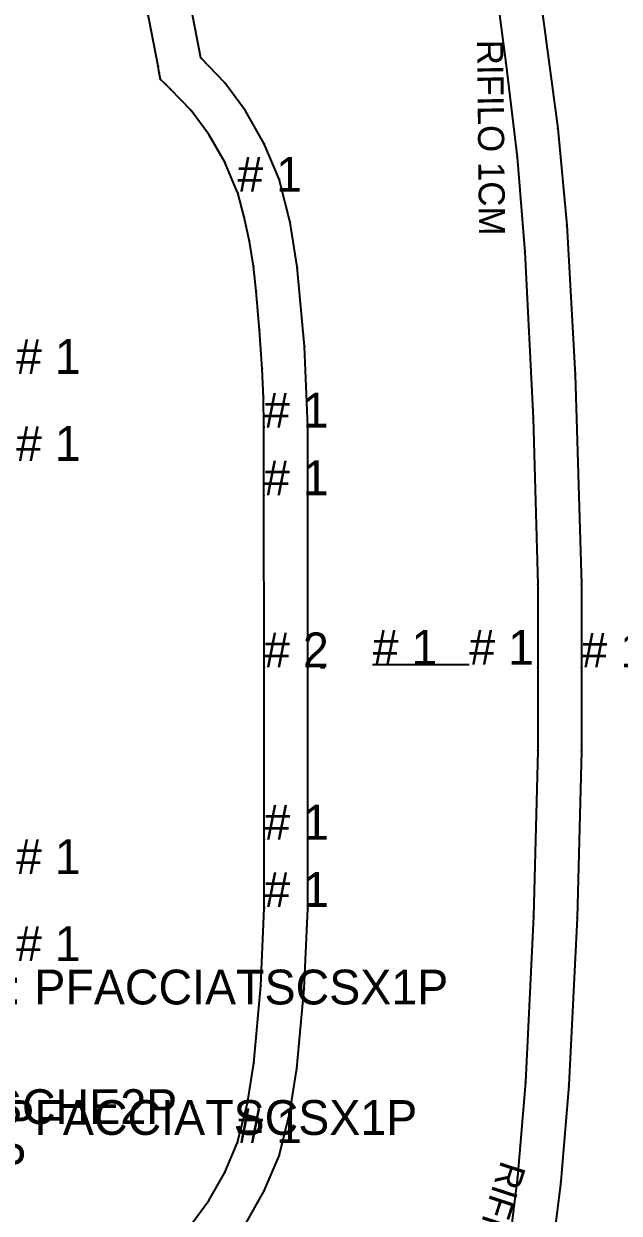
# Model space of a CAD drawing. Extents: x -10 to 11547, y -349 to 304.
# Drawn here: x 4732.8 to 4869.6, y -125.5 to 148 of the extents above; entities that cross this region are included whole.
import ezdxf

# ---------------------------------------------------------------- set-up
doc = ezdxf.new("R2010")
doc.units = 0

# ---------------------------------------------------------------- blocks, each defined once
blk = doc.blocks.new('PFACCIATASCHE2P-S_38')
at = {"layer": '1'}
blk.add_text('Piece Name: PFACCIATASCHE2P', height=8, dxfattribs=at).set_placement((-57.9, -146.5))
blk = doc.blocks.new('PFACCIATASCHE2P-S_40')
at = {"layer": '1'}
blk.add_text('Piece Name: PFACCIATASCHE2P', height=8, dxfattribs=at).set_placement((-57.9, -146.5))
blk = doc.blocks.new('PFACCIATASCHE2P-S_42')
at = {"layer": '1'}
blk.add_text('Piece Name: PFACCIATASCHE2P', height=8, dxfattribs=at).set_placement((-57.9, -146.5))
blk = doc.blocks.new('PFACCIATASCHE2P-S_44')
at = {"layer": '1'}
blk.add_text('Piece Name: PFACCIATASCHE2P', height=8, dxfattribs=at).set_placement((-57.9, -146.5))
blk = doc.blocks.new('PFACCIATASCHE2P-S_46')
at = {"layer": '1'}
blk.add_text('Piece Name: PFACCIATASCHE2P', height=8, dxfattribs=at).set_placement((-57.9, -146.5))
blk = doc.blocks.new('PFACCIATASCHE2P-S_48')
at = {"layer": '1'}
blk.add_text('Piece Name: PFACCIATASCHE2P', height=8, dxfattribs=at).set_placement((-57.9, -146.5))
blk = doc.blocks.new('PFACCIATASCHE2P-S_50')
at = {"layer": '1'}
blk.add_text('Piece Name: PFACCIATASCHE2P', height=8, dxfattribs=at).set_placement((-57.9, -146.5))
blk = doc.blocks.new('PFACCIATASCHE2P-S_52')
at = {"layer": '1'}
blk.add_text('Piece Name: PFACCIATASCHE2P', height=8, dxfattribs=at).set_placement((-57.9, -146.5))
blk = doc.blocks.new('PFACCIATASCHE2P-S_54')
at = {"layer": '1'}
blk.add_text('Piece Name: PFACCIATASCHE2P', height=8, dxfattribs=at).set_placement((-57.9, -146.5))
blk = doc.blocks.new('PFACCIATASCHE2P-S_56')
at = {"layer": '1'}
blk.add_text('Piece Name: PFACCIATASCHE2P', height=8, dxfattribs=at).set_placement((-57.9, -146.5))
blk = doc.blocks.new('PFACCIATSCSX1P-S_38')
at = {"layer": '1'}
blk.add_text('Piece Name: PFACCIATSCSX1P', height=8, dxfattribs=at).set_placement((-57.9, -102.6))
blk = doc.blocks.new('PFACCIATSCSX1P-S_40')
at = {"layer": '1'}
blk.add_text('Piece Name: PFACCIATSCSX1P', height=8, dxfattribs=at).set_placement((-57.9, -102.6))
blk = doc.blocks.new('PFACCIATSCSX1P-S_42')
at = {"layer": '1'}
for s, p in [('# 1', (2.1, 42.3999)), ('# 1', (2.1, 22.4)), ('# 1', (2.1, -72.6)), ('# 1', (2.0999, -92.6)), ('Piece Name: PFACCIATSCSX1P', (-57.9, -102.6)), ('Annotation: PFACCIATSCSX1P', (-57.9, -132.6)), ('Category: 1P', (-57.9, -142.6))]:
    blk.add_text(s, height=8, dxfattribs=at).set_placement(p)
at = {"layer": '14'}
for p in [(2.1, 42.4), (2.1, -92.6)]:
    blk.add_text('# 1', height=8, dxfattribs=at).set_placement(p)
at = {"layer": '2'}
for p in [(2.1, 42.4), (2.1, 42.3999), (2.0999, -92.6), (2.1, -92.6)]:
    blk.add_text('# 1', height=8, dxfattribs=at).set_placement(p)
at = {"layer": '3'}
for p in [(2.1, 22.4), (2.1, -72.6)]:
    blk.add_text('# 1', height=8, dxfattribs=at).set_placement(p)
at = {"layer": '4'}
for p in [(2.1, 22.4), (2.1, -72.6)]:
    blk.add_text('# 1', height=8, dxfattribs=at).set_placement(p)
blk = doc.blocks.new('PFACCIATSCSX1P-S_44')
at = {"layer": '1'}
blk.add_text('Piece Name: PFACCIATSCSX1P', height=8, dxfattribs=at).set_placement((-57.9, -102.6))
blk = doc.blocks.new('PFACCIATSCSX1P-S_46')
at = {"layer": '1'}
blk.add_text('Piece Name: PFACCIATSCSX1P', height=8, dxfattribs=at).set_placement((-57.9, -102.6))
blk = doc.blocks.new('PFACCIATSCSX1P-S_48')
at = {"layer": '1'}
blk.add_text('Piece Name: PFACCIATSCSX1P', height=8, dxfattribs=at).set_placement((-57.9, -102.6))
blk = doc.blocks.new('PFACCIATSCSX1P-S_50')
at = {"layer": '1'}
blk.add_text('Piece Name: PFACCIATSCSX1P', height=8, dxfattribs=at).set_placement((-57.9, -102.6))
blk = doc.blocks.new('PFACCIATSCSX1P-S_52')
at = {"layer": '1'}
blk.add_text('Piece Name: PFACCIATSCSX1P', height=8, dxfattribs=at).set_placement((-57.9, -102.6))
blk = doc.blocks.new('PFACCIATSCSX1P-S_54')
at = {"layer": '1'}
blk.add_text('Piece Name: PFACCIATSCSX1P', height=8, dxfattribs=at).set_placement((-57.9, -102.6))
blk = doc.blocks.new('PFACCIATSCSX1P-S_56')
at = {"layer": '1'}
blk.add_text('Piece Name: PFACCIATSCSX1P', height=8, dxfattribs=at).set_placement((-57.9, -102.6))
blk = doc.blocks.new('SPCOLLO1P-S_38')
at = {"layer": '1'}
for points in [[(-76.1083, -128.0917), (-71.9993, -122.5644), (-68.3618, -116.1646), (-65.4892, -109.3815), (-65.4149, -109.1805), (-63.1772, -100.1724), (-61.729, -90.9985), (-60.1128, -73.2012), (-59.3001, -55.3429), (-59.3004, -55.0834), (-59.3136, -39.5999), (-59.3473, 0.0242), (-59.3473, 0.0242), (-59.3811, 39.6001), (-59.3943, 55.162), (-59.3945, 55.3914), (-59.4782, 62.0244), (-59.7551, 68.6616), (-60.3543, 77.5837), (-61.1466, 86.5006), (-61.7684, 92.2368), (-62.6864, 97.9434), (-63.8886, 103.5498), (-65.3826, 109.0966), (-65.4879, 109.382), (-68.3602, 116.1563), (-71.9993, 122.5644), (-76.1014, 128.087), (-80.8864, 133.0453), (-81.9999, 134.1326), (-83.1134, 135.2199), (-83.4131, 136.747), (-83.7128, 138.2742), (-96.7394, 205.8149)], [(2.9433, 162.9659), (8.1808, 123.897), (10.2111, 101.6682), (12.1181, 67.2589), (13.5996, 19.1737), (13.5996, -0.0138), (13.5996, -0.0138), (13.5995, -19.2012), (12.5969, -57.6241), (10.6796, -96.0379), (8.8487, -118.2398), (6.1052, -140.374)]]:
    blk.add_lwpolyline(points, dxfattribs=at)
at = {"layer": '14'}
for points in [[(-63.6, -128), (-59.2903, -120.3754), (-55.9, -112.3), (-53.4199, -102.3377), (-51.8, -92.2), (-50.1126, -73.8797), (-49.3, -55.5), (-49.3, -0.05), (-49.3, 55.4), (-50.0396, 73.7801), (-51.7, 92.1), (-53.3476, 102.294), (-55.9, 112.3), (-59.2903, 120.3754), (-63.6, 128), (-68.3584, 134.4304), (-73.9, 140.2), (-86.9, 207.6)], [(-9.7909, 184.3195), (-3.8, 139), (-1.174, 117.2932), (0.6, 95.5), (2.5276, 57.3169), (3.6, 19.1), (3.6, 0), (3.6, -19.1), (2.601, -57.2671), (0.7, -95.4), (-1.1007, -117.2464), (-3.8, -139)]]:
    blk.add_lwpolyline(points, dxfattribs=at)
at = {"layer": '2'}
for p in [(-73.9, 140.2), (-83.7128, 138.2742), (-3.8, 139), (-83.4131, 136.747), (-83.1134, 135.2199), (-81.9999, 134.1326), (-80.8864, 133.0453), (-63.6, 128), (8.1808, 123.897), (-71.9993, 122.5644), (-55.9, 112.3), (-65.3826, 109.0966), (10.2111, 101.6682), (-62.6864, 97.9434), (0.6, 95.5), (-51.7, 92.1), (-61.1466, 86.5006), (-59.7551, 68.6616), (12.1181, 67.2589), (-59.3945, 55.3914), (-49.3, 55.4), (13.5996, 19.1737), (3.6, 19.1), (-59.3473, 0.0242), (3.6, 0), (-49.3, -0.05), (13.5996, -0.0138), (3.6, -19.1), (13.5995, -19.2012), (-59.3001, -55.3429), (-49.3, -55.5), (-61.729, -90.9985), (-51.8, -92.2), (0.7, -95.4), (10.6796, -96.0379), (-65.4149, -109.1805), (-55.9, -112.3), (-71.9993, -122.5644)]:
    blk.add_point(p, dxfattribs=at)
at = {"layer": '3'}
for p in [(-68.3584, 134.4304), (-76.1014, 128.087), (-59.2903, 120.3754), (-68.3602, 116.1563), (-1.174, 117.2932), (-65.4879, 109.382), (-63.8886, 103.5498), (-53.3476, 102.294), (-61.7684, 92.2368), (-60.3543, 77.5837), (-50.0396, 73.7801), (-59.4782, 62.0244), (-59.3943, 55.162), (2.5276, 57.3169), (-59.3811, 39.6001), (-59.3473, 0.0242), (13.5996, -0.0138), (-59.3136, -39.5999), (-59.3004, -55.0834), (2.601, -57.2671), (12.5969, -57.6241), (-60.1128, -73.2012), (-50.1126, -73.8797), (-63.1772, -100.1724), (-53.4199, -102.3377), (-65.4892, -109.3815), (-68.3618, -116.1646), (-1.1007, -117.2464), (8.8487, -118.2398), (-59.2903, -120.3754)]:
    blk.add_point(p, dxfattribs=at)
at = {"layer": '4'}
for p in [(-65.4879, 109.382, 10), (-59.3943, 55.162, 10), (-59.3811, 39.6001, 10), (-59.3473, 0.0242, 10), (13.5996, -0.0138, 10), (-59.3136, -39.5999, 10), (-59.3004, -55.0834, 10), (-65.4892, -109.3815, 10)]:
    blk.add_point(p, dxfattribs=at)
at = {"layer": '5'}
blk.add_line((-46.3738, -0.0039), (-45.3738, -0.0039), dxfattribs=at)
at = {"layer": '7'}
blk.add_line((-34.3914, 0.6319), (-12.1884, 0.6319), dxfattribs=at)
at = {"layer": '19'}
for rotation, p in [(-89.4235, (-10.4, 144.3)), (-108.0525, (-4.8, -113.2))]:
    blk.add_text('RIFILO 1CM', height=6, rotation=rotation, dxfattribs=at).set_placement(p)
blk = doc.blocks.new('SPCOLLO1P-S_40')
at = {"layer": '1'}
for points in [[(-76.1083, -128.0917), (-71.9993, -122.5644), (-68.3618, -116.1646), (-65.4892, -109.3815), (-65.4149, -109.1805), (-63.1772, -100.1724), (-61.729, -90.9985), (-60.1128, -73.2012), (-59.3001, -55.3429), (-59.3004, -55.0834), (-59.3136, -39.5999), (-59.3473, 0.0242), (-59.3473, 0.0242), (-59.3811, 39.6001), (-59.3943, 55.162), (-59.3945, 55.3914), (-59.4782, 62.0244), (-59.7551, 68.6616), (-60.3543, 77.5837), (-61.1466, 86.5006), (-61.7684, 92.2368), (-62.6864, 97.9434), (-63.8886, 103.5498), (-65.3826, 109.0966), (-65.4879, 109.382), (-68.3602, 116.1563), (-71.9993, 122.5644), (-76.1014, 128.087), (-80.8864, 133.0453), (-81.9999, 134.1326), (-83.1134, 135.2199), (-83.4131, 136.747), (-83.7128, 138.2742), (-96.7394, 205.8149)], [(2.9433, 162.9659), (8.1808, 123.897), (10.2111, 101.6682), (12.1181, 67.2589), (13.5996, 19.1737), (13.5996, -0.0138), (13.5996, -0.0138), (13.5995, -19.2012), (12.5969, -57.6241), (10.6796, -96.0379), (8.8487, -118.2398), (6.1052, -140.374)]]:
    blk.add_lwpolyline(points, dxfattribs=at)
at = {"layer": '14'}
for points in [[(-63.6, -128), (-59.2903, -120.3754), (-55.9, -112.3), (-53.4199, -102.3377), (-51.8, -92.2), (-50.1126, -73.8797), (-49.3, -55.5), (-49.3, -0.05), (-49.3, 55.4), (-50.0396, 73.7801), (-51.7, 92.1), (-53.3476, 102.294), (-55.9, 112.3), (-59.2903, 120.3754), (-63.6, 128), (-68.3584, 134.4304), (-73.9, 140.2), (-86.9, 207.6)], [(-9.7909, 184.3195), (-3.8, 139), (-1.174, 117.2932), (0.6, 95.5), (2.5276, 57.3169), (3.6, 19.1), (3.6, 0), (3.6, -19.1), (2.601, -57.2671), (0.7, -95.4), (-1.1007, -117.2464), (-3.8, -139)]]:
    blk.add_lwpolyline(points, dxfattribs=at)
at = {"layer": '2'}
for p in [(-73.9, 140.2), (-83.7128, 138.2742), (-3.8, 139), (-83.4131, 136.747), (-83.1134, 135.2199), (-81.9999, 134.1326), (-80.8864, 133.0453), (-63.6, 128), (8.1808, 123.897), (-71.9993, 122.5644), (-55.9, 112.3), (-65.3826, 109.0966), (10.2111, 101.6682), (-62.6864, 97.9434), (0.6, 95.5), (-51.7, 92.1), (-61.1466, 86.5006), (-59.7551, 68.6616), (12.1181, 67.2589), (-59.3945, 55.3914), (-49.3, 55.4), (13.5996, 19.1737), (3.6, 19.1), (-59.3473, 0.0242), (3.6, 0), (-49.3, -0.05), (13.5996, -0.0138), (3.6, -19.1), (13.5995, -19.2012), (-59.3001, -55.3429), (-49.3, -55.5), (-61.729, -90.9985), (-51.8, -92.2), (0.7, -95.4), (10.6796, -96.0379), (-65.4149, -109.1805), (-55.9, -112.3), (-71.9993, -122.5644)]:
    blk.add_point(p, dxfattribs=at)
at = {"layer": '3'}
for p in [(-68.3584, 134.4304), (-76.1014, 128.087), (-59.2903, 120.3754), (-68.3602, 116.1563), (-1.174, 117.2932), (-65.4879, 109.382), (-63.8886, 103.5498), (-53.3476, 102.294), (-61.7684, 92.2368), (-60.3543, 77.5837), (-50.0396, 73.7801), (-59.4782, 62.0244), (-59.3943, 55.162), (2.5276, 57.3169), (-59.3811, 39.6001), (-59.3473, 0.0242), (13.5996, -0.0138), (-59.3136, -39.5999), (-59.3004, -55.0834), (2.601, -57.2671), (12.5969, -57.6241), (-60.1128, -73.2012), (-50.1126, -73.8797), (-63.1772, -100.1724), (-53.4199, -102.3377), (-65.4892, -109.3815), (-68.3618, -116.1646), (-1.1007, -117.2464), (8.8487, -118.2398), (-59.2903, -120.3754)]:
    blk.add_point(p, dxfattribs=at)
at = {"layer": '4'}
for p in [(-65.4879, 109.382, 10), (-59.3943, 55.162, 10), (-59.3811, 39.6001, 10), (-59.3473, 0.0242, 10), (13.5996, -0.0138, 10), (-59.3136, -39.5999, 10), (-59.3004, -55.0834, 10), (-65.4892, -109.3815, 10)]:
    blk.add_point(p, dxfattribs=at)
at = {"layer": '5'}
blk.add_line((-46.3738, -0.0039), (-45.3738, -0.0039), dxfattribs=at)
at = {"layer": '7'}
blk.add_line((-34.3914, 0.6319), (-12.1884, 0.6319), dxfattribs=at)
at = {"layer": '19'}
for rotation, p in [(-89.4235, (-10.4, 144.3)), (-108.0525, (-4.8, -113.2))]:
    blk.add_text('RIFILO 1CM', height=6, rotation=rotation, dxfattribs=at).set_placement(p)
blk = doc.blocks.new('SPCOLLO1P-S_42')
at = {"layer": '1'}
for points in [[(-76.108, -128.092), (-71.999, -122.564), (-68.362, -116.165), (-65.489, -109.382), (-65.415, -109.181), (-63.177, -100.172), (-61.729, -90.999), (-60.113, -73.201), (-59.3, -55.343), (-59.3, -55.083), (-59.314, -39.6), (-59.347, 0.024), (-59.347, 0.0243), (-59.381, 39.6), (-59.394, 55.162), (-59.395, 55.391), (-59.478, 62.024), (-59.755, 68.662), (-60.354, 77.584), (-61.147, 86.501), (-61.768, 92.237), (-62.686, 97.943), (-63.889, 103.55), (-65.383, 109.097), (-65.488, 109.382), (-68.36, 116.156), (-71.999, 122.564), (-76.101, 128.087), (-80.886, 133.045), (-82, 134.133), (-83.113, 135.22), (-83.413, 136.747), (-83.713, 138.274), (-96.739, 205.815)], [(2.943, 162.966), (8.181, 123.897), (10.211, 101.668), (12.118, 67.259), (13.6, 19.174), (13.6, -0.014), (13.6, -0.0143), (13.599, -19.201), (12.597, -57.624), (10.68, -96.038), (8.849, -118.24), (6.105, -140.374)]]:
    blk.add_lwpolyline(points, dxfattribs=at)
at = {"layer": '14'}
for points in [[(-63.6, -128), (-59.29, -120.375), (-55.9, -112.3), (-53.42, -102.338), (-51.8, -92.2), (-50.113, -73.88), (-49.3, -55.5), (-49.3, -0.05), (-49.3, 55.4), (-50.04, 73.78), (-51.7, 92.1), (-53.348, 102.294), (-55.9, 112.3), (-59.29, 120.375), (-63.6, 128), (-68.358, 134.43), (-73.9, 140.2), (-86.9, 207.6)], [(-9.791, 184.32), (-3.8, 139), (-1.174, 117.293), (0.6, 95.5), (2.528, 57.317), (3.6, 19.1), (3.6, 0), (3.6, -19.1), (2.601, -57.267), (0.7, -95.4), (-1.101, -117.246), (-3.8, -139)]]:
    blk.add_lwpolyline(points, dxfattribs=at)
at = {"layer": '2'}
for p in [(-73.9, 140.2), (-83.713, 138.274), (-3.8, 139), (-83.413, 136.747), (-83.113, 135.22), (-82, 134.133), (-80.886, 133.045), (-63.6, 128), (8.181, 123.897), (-71.999, 122.564), (-55.9, 112.3), (-65.383, 109.097), (10.211, 101.668), (-62.686, 97.943), (0.6, 95.5), (-51.7, 92.1), (-61.147, 86.501), (-59.755, 68.662), (12.118, 67.259), (-59.395, 55.391), (-49.3, 55.4), (13.6, 19.174), (3.6, 19.1), (-59.347, 0.024), (3.6, 0), (-49.3, -0.05), (13.6, -0.014), (3.6, -19.1), (13.599, -19.201), (-59.3, -55.343), (-49.3, -55.5), (-61.729, -90.999), (-51.8, -92.2), (0.7, -95.4), (10.68, -96.038), (-65.415, -109.181), (-55.9, -112.3), (-71.999, -122.564)]:
    blk.add_point(p, dxfattribs=at)
at = {"layer": '3'}
for p in [(-68.358, 134.43), (-76.101, 128.087), (-59.29, 120.375), (-68.36, 116.156), (-1.174, 117.293), (-65.488, 109.382), (-63.889, 103.55), (-53.348, 102.294), (-61.768, 92.237), (-60.354, 77.584), (-50.04, 73.78), (-59.478, 62.024), (-59.394, 55.162), (2.528, 57.317), (-59.381, 39.6), (-59.347, 0.0243), (13.6, -0.0143), (-59.314, -39.6), (-59.3, -55.083), (2.601, -57.267), (12.597, -57.624), (-60.113, -73.201), (-50.113, -73.88), (-63.177, -100.172), (-53.42, -102.338), (-65.489, -109.382), (-68.362, -116.165), (-1.101, -117.246), (8.849, -118.24), (-59.29, -120.375)]:
    blk.add_point(p, dxfattribs=at)
at = {"layer": '4'}
for p in [(-65.488, 109.382, 10), (-59.394, 55.162, 10), (-59.381, 39.6, 10), (-59.347, 0.0243, 10), (13.6, -0.0143, 10), (-59.314, -39.6, 10), (-59.3, -55.083, 10), (-65.489, -109.382, 10)]:
    blk.add_point(p, dxfattribs=at)
at = {"layer": '5'}
blk.add_line((-46.3738, -0.0039), (-45.3738, -0.0039), dxfattribs=at)
at = {"layer": '7'}
blk.add_line((-34.391, 0.632), (-12.188, 0.632), dxfattribs=at)
at = {"layer": '1'}
for s, p in [('# 1', (-65.488, 109.382)), ('# 1', (-59.394, 55.162)), ('# 1', (-59.381, 39.6)), ('# 2', (-59.347, 0.0243)), ('# 1', (13.6, -0.0143)), ('# 1', (-59.314, -39.6)), ('# 1', (-59.3, -55.083)), ('# 1', (-65.489, -109.382))]:
    blk.add_text(s, height=8, dxfattribs=at).set_placement(p)
at = {"layer": '19'}
for rotation, p in [(-89.4235, (-10.4, 144.3)), (-108.0525, (-4.8, -113.2))]:
    blk.add_text('RIFILO 1CM', height=6, rotation=rotation, dxfattribs=at).set_placement(p)
at = {"layer": '3'}
for s, p in [('# 1', (-65.488, 109.382)), ('# 1', (-59.394, 55.162)), ('# 1', (-59.381, 39.6)), ('# 2', (-59.347, 0.0243)), ('# 1', (13.6, -0.0143)), ('# 1', (-59.314, -39.6)), ('# 1', (-59.3, -55.083)), ('# 1', (-65.489, -109.382))]:
    blk.add_text(s, height=8, dxfattribs=at).set_placement(p)
at = {"layer": '4'}
for s, p in [('# 1', (-65.488, 109.382)), ('# 1', (-59.394, 55.162)), ('# 1', (-59.381, 39.6)), ('# 2', (-59.347, 0.0243)), ('# 1', (13.6, -0.0143)), ('# 1', (-59.314, -39.6)), ('# 1', (-59.3, -55.083)), ('# 1', (-65.489, -109.382))]:
    blk.add_text(s, height=8, dxfattribs=at).set_placement(p)
at = {"layer": '7'}
for p in [(-34.391, 0.632), (-12.188, 0.632)]:
    blk.add_text('# 1', height=8, dxfattribs=at).set_placement(p)
blk = doc.blocks.new('SPCOLLO1P-S_44')
at = {"layer": '1'}
for points in [[(-76.1083, -128.0917), (-71.9993, -122.5644), (-68.3618, -116.1646), (-65.4892, -109.3815), (-65.4149, -109.1805), (-63.1772, -100.1724), (-61.729, -90.9985), (-60.1128, -73.2012), (-59.3001, -55.3429), (-59.3004, -55.0834), (-59.3136, -39.5999), (-59.3473, 0.0242), (-59.3473, 0.0242), (-59.3811, 39.6001), (-59.3943, 55.162), (-59.3945, 55.3914), (-59.4782, 62.0244), (-59.7551, 68.6616), (-60.3543, 77.5837), (-61.1466, 86.5006), (-61.7684, 92.2368), (-62.6864, 97.9434), (-63.8886, 103.5498), (-65.3826, 109.0966), (-65.4879, 109.382), (-68.3602, 116.1563), (-71.9993, 122.5644), (-76.1014, 128.087), (-80.8864, 133.0453), (-81.9999, 134.1326), (-83.1134, 135.2199), (-83.4131, 136.747), (-83.7128, 138.2742), (-96.7394, 205.8149)], [(2.9433, 162.9659), (8.1808, 123.897), (10.2111, 101.6682), (12.1181, 67.2589), (13.5996, 19.1737), (13.5996, -0.0138), (13.5996, -0.0138), (13.5995, -19.2012), (12.5969, -57.6241), (10.6796, -96.0379), (8.8487, -118.2398), (6.1052, -140.374)]]:
    blk.add_lwpolyline(points, dxfattribs=at)
at = {"layer": '14'}
for points in [[(-63.6, -128), (-59.2903, -120.3754), (-55.9, -112.3), (-53.4199, -102.3377), (-51.8, -92.2), (-50.1126, -73.8797), (-49.3, -55.5), (-49.3, -0.05), (-49.3, 55.4), (-50.0396, 73.7801), (-51.7, 92.1), (-53.3476, 102.294), (-55.9, 112.3), (-59.2903, 120.3754), (-63.6, 128), (-68.3584, 134.4304), (-73.9, 140.2), (-86.9, 207.6)], [(-9.7909, 184.3195), (-3.8, 139), (-1.174, 117.2932), (0.6, 95.5), (2.5276, 57.3169), (3.6, 19.1), (3.6, 0), (3.6, -19.1), (2.601, -57.2671), (0.7, -95.4), (-1.1007, -117.2464), (-3.8, -139)]]:
    blk.add_lwpolyline(points, dxfattribs=at)
at = {"layer": '2'}
for p in [(-73.9, 140.2), (-83.7128, 138.2742), (-3.8, 139), (-83.4131, 136.747), (-83.1134, 135.2199), (-81.9999, 134.1326), (-80.8864, 133.0453), (-63.6, 128), (8.1808, 123.897), (-71.9993, 122.5644), (-55.9, 112.3), (-65.3826, 109.0966), (10.2111, 101.6682), (-62.6864, 97.9434), (0.6, 95.5), (-51.7, 92.1), (-61.1466, 86.5006), (-59.7551, 68.6616), (12.1181, 67.2589), (-59.3945, 55.3914), (-49.3, 55.4), (13.5996, 19.1737), (3.6, 19.1), (-59.3473, 0.0242), (3.6, 0), (-49.3, -0.05), (13.5996, -0.0138), (3.6, -19.1), (13.5995, -19.2012), (-59.3001, -55.3429), (-49.3, -55.5), (-61.729, -90.9985), (-51.8, -92.2), (0.7, -95.4), (10.6796, -96.0379), (-65.4149, -109.1805), (-55.9, -112.3), (-71.9993, -122.5644)]:
    blk.add_point(p, dxfattribs=at)
at = {"layer": '3'}
for p in [(-68.3584, 134.4304), (-76.1014, 128.087), (-59.2903, 120.3754), (-68.3602, 116.1563), (-1.174, 117.2932), (-65.4879, 109.382), (-63.8886, 103.5498), (-53.3476, 102.294), (-61.7684, 92.2368), (-60.3543, 77.5837), (-50.0396, 73.7801), (-59.4782, 62.0244), (-59.3943, 55.162), (2.5276, 57.3169), (-59.3811, 39.6001), (-59.3473, 0.0242), (13.5996, -0.0138), (-59.3136, -39.5999), (-59.3004, -55.0834), (2.601, -57.2671), (12.5969, -57.6241), (-60.1128, -73.2012), (-50.1126, -73.8797), (-63.1772, -100.1724), (-53.4199, -102.3377), (-65.4892, -109.3815), (-68.3618, -116.1646), (-1.1007, -117.2464), (8.8487, -118.2398), (-59.2903, -120.3754)]:
    blk.add_point(p, dxfattribs=at)
at = {"layer": '4'}
for p in [(-65.4879, 109.382, 10), (-59.3943, 55.162, 10), (-59.3811, 39.6001, 10), (-59.3473, 0.0242, 10), (13.5996, -0.0138, 10), (-59.3136, -39.5999, 10), (-59.3004, -55.0834, 10), (-65.4892, -109.3815, 10)]:
    blk.add_point(p, dxfattribs=at)
at = {"layer": '5'}
blk.add_line((-46.3738, -0.0039), (-45.3738, -0.0039), dxfattribs=at)
at = {"layer": '7'}
blk.add_line((-34.3914, 0.6319), (-12.1884, 0.6319), dxfattribs=at)
at = {"layer": '19'}
for rotation, p in [(-89.4235, (-10.4, 144.3)), (-108.0525, (-4.8, -113.2))]:
    blk.add_text('RIFILO 1CM', height=6, rotation=rotation, dxfattribs=at).set_placement(p)
blk = doc.blocks.new('SPCOLLO1P-S_46')
at = {"layer": '1'}
for points in [[(-76.1083, -128.0917), (-71.9993, -122.5644), (-68.3618, -116.1646), (-65.4892, -109.3815), (-65.4149, -109.1805), (-63.1772, -100.1724), (-61.729, -90.9985), (-60.1128, -73.2012), (-59.3001, -55.3429), (-59.3004, -55.0834), (-59.3136, -39.5999), (-59.3473, 0.0242), (-59.3473, 0.0242), (-59.3811, 39.6001), (-59.3943, 55.162), (-59.3945, 55.3914), (-59.4782, 62.0244), (-59.7551, 68.6616), (-60.3543, 77.5837), (-61.1466, 86.5006), (-61.7684, 92.2368), (-62.6864, 97.9434), (-63.8886, 103.5498), (-65.3826, 109.0966), (-65.4879, 109.382), (-68.3602, 116.1563), (-71.9993, 122.5644), (-76.1014, 128.087), (-80.8864, 133.0453), (-81.9999, 134.1326), (-83.1134, 135.2199), (-83.4131, 136.747), (-83.7128, 138.2742), (-96.7394, 205.8149)], [(2.9433, 162.9659), (8.1808, 123.897), (10.2111, 101.6682), (12.1181, 67.2589), (13.5996, 19.1737), (13.5996, -0.0138), (13.5996, -0.0138), (13.5995, -19.2012), (12.5969, -57.6241), (10.6796, -96.0379), (8.8487, -118.2398), (6.1052, -140.374)]]:
    blk.add_lwpolyline(points, dxfattribs=at)
at = {"layer": '14'}
for points in [[(-63.6, -128), (-59.2903, -120.3754), (-55.9, -112.3), (-53.4199, -102.3377), (-51.8, -92.2), (-50.1126, -73.8797), (-49.3, -55.5), (-49.3, -0.05), (-49.3, 55.4), (-50.0396, 73.7801), (-51.7, 92.1), (-53.3476, 102.294), (-55.9, 112.3), (-59.2903, 120.3754), (-63.6, 128), (-68.3584, 134.4304), (-73.9, 140.2), (-86.9, 207.6)], [(-9.7909, 184.3195), (-3.8, 139), (-1.174, 117.2932), (0.6, 95.5), (2.5276, 57.3169), (3.6, 19.1), (3.6, 0), (3.6, -19.1), (2.601, -57.2671), (0.7, -95.4), (-1.1007, -117.2464), (-3.8, -139)]]:
    blk.add_lwpolyline(points, dxfattribs=at)
at = {"layer": '2'}
for p in [(-73.9, 140.2), (-83.7128, 138.2742), (-3.8, 139), (-83.4131, 136.747), (-83.1134, 135.2199), (-81.9999, 134.1326), (-80.8864, 133.0453), (-63.6, 128), (8.1808, 123.897), (-71.9993, 122.5644), (-55.9, 112.3), (-65.3826, 109.0966), (10.2111, 101.6682), (-62.6864, 97.9434), (0.6, 95.5), (-51.7, 92.1), (-61.1466, 86.5006), (-59.7551, 68.6616), (12.1181, 67.2589), (-59.3945, 55.3914), (-49.3, 55.4), (13.5996, 19.1737), (3.6, 19.1), (-59.3473, 0.0242), (3.6, 0), (-49.3, -0.05), (13.5996, -0.0138), (3.6, -19.1), (13.5995, -19.2012), (-59.3001, -55.3429), (-49.3, -55.5), (-61.729, -90.9985), (-51.8, -92.2), (0.7, -95.4), (10.6796, -96.0379), (-65.4149, -109.1805), (-55.9, -112.3), (-71.9993, -122.5644)]:
    blk.add_point(p, dxfattribs=at)
at = {"layer": '3'}
for p in [(-68.3584, 134.4304), (-76.1014, 128.087), (-59.2903, 120.3754), (-68.3602, 116.1563), (-1.174, 117.2932), (-65.4879, 109.382), (-63.8886, 103.5498), (-53.3476, 102.294), (-61.7684, 92.2368), (-60.3543, 77.5837), (-50.0396, 73.7801), (-59.4782, 62.0244), (-59.3943, 55.162), (2.5276, 57.3169), (-59.3811, 39.6001), (-59.3473, 0.0242), (13.5996, -0.0138), (-59.3136, -39.5999), (-59.3004, -55.0834), (2.601, -57.2671), (12.5969, -57.6241), (-60.1128, -73.2012), (-50.1126, -73.8797), (-63.1772, -100.1724), (-53.4199, -102.3377), (-65.4892, -109.3815), (-68.3618, -116.1646), (-1.1007, -117.2464), (8.8487, -118.2398), (-59.2903, -120.3754)]:
    blk.add_point(p, dxfattribs=at)
at = {"layer": '4'}
for p in [(-65.4879, 109.382, 10), (-59.3943, 55.162, 10), (-59.3811, 39.6001, 10), (-59.3473, 0.0242, 10), (13.5996, -0.0138, 10), (-59.3136, -39.5999, 10), (-59.3004, -55.0834, 10), (-65.4892, -109.3815, 10)]:
    blk.add_point(p, dxfattribs=at)
at = {"layer": '5'}
blk.add_line((-46.3738, -0.0039), (-45.3738, -0.0039), dxfattribs=at)
at = {"layer": '7'}
blk.add_line((-34.3914, 0.6319), (-12.1884, 0.6319), dxfattribs=at)
at = {"layer": '19'}
for rotation, p in [(-89.4235, (-10.4, 144.3)), (-108.0525, (-4.8, -113.2))]:
    blk.add_text('RIFILO 1CM', height=6, rotation=rotation, dxfattribs=at).set_placement(p)
blk = doc.blocks.new('SPCOLLO1P-S_48')
at = {"layer": '1'}
for points in [[(-76.1083, -128.0917), (-71.9993, -122.5644), (-68.3618, -116.1646), (-65.4892, -109.3815), (-65.4149, -109.1805), (-63.1772, -100.1724), (-61.729, -90.9985), (-60.1128, -73.2012), (-59.3001, -55.3429), (-59.3004, -55.0834), (-59.3136, -39.5999), (-59.3473, 0.0242), (-59.3473, 0.0242), (-59.3811, 39.6001), (-59.3943, 55.162), (-59.3945, 55.3914), (-59.4782, 62.0244), (-59.7551, 68.6616), (-60.3543, 77.5837), (-61.1466, 86.5006), (-61.7684, 92.2368), (-62.6864, 97.9434), (-63.8886, 103.5498), (-65.3826, 109.0966), (-65.4879, 109.382), (-68.3602, 116.1563), (-71.9993, 122.5644), (-76.1014, 128.087), (-80.8864, 133.0453), (-81.9999, 134.1326), (-83.1134, 135.2199), (-83.4131, 136.747), (-83.7128, 138.2742), (-96.7394, 205.8149)], [(2.9433, 162.9659), (8.1808, 123.897), (10.2111, 101.6682), (12.1181, 67.2589), (13.5996, 19.1737), (13.5996, -0.0138), (13.5996, -0.0138), (13.5995, -19.2012), (12.5969, -57.6241), (10.6796, -96.0379), (8.8487, -118.2398), (6.1052, -140.374)]]:
    blk.add_lwpolyline(points, dxfattribs=at)
at = {"layer": '14'}
for points in [[(-63.6, -128), (-59.2903, -120.3754), (-55.9, -112.3), (-53.4199, -102.3377), (-51.8, -92.2), (-50.1126, -73.8797), (-49.3, -55.5), (-49.3, -0.05), (-49.3, 55.4), (-50.0396, 73.7801), (-51.7, 92.1), (-53.3476, 102.294), (-55.9, 112.3), (-59.2903, 120.3754), (-63.6, 128), (-68.3584, 134.4304), (-73.9, 140.2), (-86.9, 207.6)], [(-9.7909, 184.3195), (-3.8, 139), (-1.174, 117.2932), (0.6, 95.5), (2.5276, 57.3169), (3.6, 19.1), (3.6, 0), (3.6, -19.1), (2.601, -57.2671), (0.7, -95.4), (-1.1007, -117.2464), (-3.8, -139)]]:
    blk.add_lwpolyline(points, dxfattribs=at)
at = {"layer": '2'}
for p in [(-73.9, 140.2), (-83.7128, 138.2742), (-3.8, 139), (-83.4131, 136.747), (-83.1134, 135.2199), (-81.9999, 134.1326), (-80.8864, 133.0453), (-63.6, 128), (8.1808, 123.897), (-71.9993, 122.5644), (-55.9, 112.3), (-65.3826, 109.0966), (10.2111, 101.6682), (-62.6864, 97.9434), (0.6, 95.5), (-51.7, 92.1), (-61.1466, 86.5006), (-59.7551, 68.6616), (12.1181, 67.2589), (-59.3945, 55.3914), (-49.3, 55.4), (13.5996, 19.1737), (3.6, 19.1), (-59.3473, 0.0242), (3.6, 0), (-49.3, -0.05), (13.5996, -0.0138), (3.6, -19.1), (13.5995, -19.2012), (-59.3001, -55.3429), (-49.3, -55.5), (-61.729, -90.9985), (-51.8, -92.2), (0.7, -95.4), (10.6796, -96.0379), (-65.4149, -109.1805), (-55.9, -112.3), (-71.9993, -122.5644)]:
    blk.add_point(p, dxfattribs=at)
at = {"layer": '3'}
for p in [(-68.3584, 134.4304), (-76.1014, 128.087), (-59.2903, 120.3754), (-68.3602, 116.1563), (-1.174, 117.2932), (-65.4879, 109.382), (-63.8886, 103.5498), (-53.3476, 102.294), (-61.7684, 92.2368), (-60.3543, 77.5837), (-50.0396, 73.7801), (-59.4782, 62.0244), (-59.3943, 55.162), (2.5276, 57.3169), (-59.3811, 39.6001), (-59.3473, 0.0242), (13.5996, -0.0138), (-59.3136, -39.5999), (-59.3004, -55.0834), (2.601, -57.2671), (12.5969, -57.6241), (-60.1128, -73.2012), (-50.1126, -73.8797), (-63.1772, -100.1724), (-53.4199, -102.3377), (-65.4892, -109.3815), (-68.3618, -116.1646), (-1.1007, -117.2464), (8.8487, -118.2398), (-59.2903, -120.3754)]:
    blk.add_point(p, dxfattribs=at)
at = {"layer": '4'}
for p in [(-65.4879, 109.382, 10), (-59.3943, 55.162, 10), (-59.3811, 39.6001, 10), (-59.3473, 0.0242, 10), (13.5996, -0.0138, 10), (-59.3136, -39.5999, 10), (-59.3004, -55.0834, 10), (-65.4892, -109.3815, 10)]:
    blk.add_point(p, dxfattribs=at)
at = {"layer": '5'}
blk.add_line((-46.3738, -0.0039), (-45.3738, -0.0039), dxfattribs=at)
at = {"layer": '7'}
blk.add_line((-34.3914, 0.6319), (-12.1884, 0.6319), dxfattribs=at)
at = {"layer": '19'}
for rotation, p in [(-89.4235, (-10.4, 144.3)), (-108.0525, (-4.8, -113.2))]:
    blk.add_text('RIFILO 1CM', height=6, rotation=rotation, dxfattribs=at).set_placement(p)
blk = doc.blocks.new('SPCOLLO1P-S_50')
at = {"layer": '1'}
for points in [[(-76.1083, -128.0917), (-71.9993, -122.5644), (-68.3618, -116.1646), (-65.4892, -109.3815), (-65.4149, -109.1805), (-63.1772, -100.1724), (-61.729, -90.9985), (-60.1128, -73.2012), (-59.3001, -55.3429), (-59.3004, -55.0834), (-59.3136, -39.5999), (-59.3473, 0.0242), (-59.3473, 0.0242), (-59.3811, 39.6001), (-59.3943, 55.162), (-59.3945, 55.3914), (-59.4782, 62.0244), (-59.7551, 68.6616), (-60.3543, 77.5837), (-61.1466, 86.5006), (-61.7684, 92.2368), (-62.6864, 97.9434), (-63.8886, 103.5498), (-65.3826, 109.0966), (-65.4879, 109.382), (-68.3602, 116.1563), (-71.9993, 122.5644), (-76.1014, 128.087), (-80.8864, 133.0453), (-81.9999, 134.1326), (-83.1134, 135.2199), (-83.4131, 136.747), (-83.7128, 138.2742), (-96.7394, 205.8149)], [(2.9433, 162.9659), (8.1808, 123.897), (10.2111, 101.6682), (12.1181, 67.2589), (13.5996, 19.1737), (13.5996, -0.0138), (13.5996, -0.0138), (13.5995, -19.2012), (12.5969, -57.6241), (10.6796, -96.0379), (8.8487, -118.2398), (6.1052, -140.374)]]:
    blk.add_lwpolyline(points, dxfattribs=at)
at = {"layer": '14'}
for points in [[(-63.6, -128), (-59.2903, -120.3754), (-55.9, -112.3), (-53.4199, -102.3377), (-51.8, -92.2), (-50.1126, -73.8797), (-49.3, -55.5), (-49.3, -0.05), (-49.3, 55.4), (-50.0396, 73.7801), (-51.7, 92.1), (-53.3476, 102.294), (-55.9, 112.3), (-59.2903, 120.3754), (-63.6, 128), (-68.3584, 134.4304), (-73.9, 140.2), (-86.9, 207.6)], [(-9.7909, 184.3195), (-3.8, 139), (-1.174, 117.2932), (0.6, 95.5), (2.5276, 57.3169), (3.6, 19.1), (3.6, 0), (3.6, -19.1), (2.601, -57.2671), (0.7, -95.4), (-1.1007, -117.2464), (-3.8, -139)]]:
    blk.add_lwpolyline(points, dxfattribs=at)
at = {"layer": '2'}
for p in [(-73.9, 140.2), (-83.7128, 138.2742), (-3.8, 139), (-83.4131, 136.747), (-83.1134, 135.2199), (-81.9999, 134.1326), (-80.8864, 133.0453), (-63.6, 128), (8.1808, 123.897), (-71.9993, 122.5644), (-55.9, 112.3), (-65.3826, 109.0966), (10.2111, 101.6682), (-62.6864, 97.9434), (0.6, 95.5), (-51.7, 92.1), (-61.1466, 86.5006), (-59.7551, 68.6616), (12.1181, 67.2589), (-59.3945, 55.3914), (-49.3, 55.4), (13.5996, 19.1737), (3.6, 19.1), (-59.3473, 0.0242), (3.6, 0), (-49.3, -0.05), (13.5996, -0.0138), (3.6, -19.1), (13.5995, -19.2012), (-59.3001, -55.3429), (-49.3, -55.5), (-61.729, -90.9985), (-51.8, -92.2), (0.7, -95.4), (10.6796, -96.0379), (-65.4149, -109.1805), (-55.9, -112.3), (-71.9993, -122.5644)]:
    blk.add_point(p, dxfattribs=at)
at = {"layer": '3'}
for p in [(-68.3584, 134.4304), (-76.1014, 128.087), (-59.2903, 120.3754), (-68.3602, 116.1563), (-1.174, 117.2932), (-65.4879, 109.382), (-63.8886, 103.5498), (-53.3476, 102.294), (-61.7684, 92.2368), (-60.3543, 77.5837), (-50.0396, 73.7801), (-59.4782, 62.0244), (-59.3943, 55.162), (2.5276, 57.3169), (-59.3811, 39.6001), (-59.3473, 0.0242), (13.5996, -0.0138), (-59.3136, -39.5999), (-59.3004, -55.0834), (2.601, -57.2671), (12.5969, -57.6241), (-60.1128, -73.2012), (-50.1126, -73.8797), (-63.1772, -100.1724), (-53.4199, -102.3377), (-65.4892, -109.3815), (-68.3618, -116.1646), (-1.1007, -117.2464), (8.8487, -118.2398), (-59.2903, -120.3754)]:
    blk.add_point(p, dxfattribs=at)
at = {"layer": '4'}
for p in [(-65.4879, 109.382, 10), (-59.3943, 55.162, 10), (-59.3811, 39.6001, 10), (-59.3473, 0.0242, 10), (13.5996, -0.0138, 10), (-59.3136, -39.5999, 10), (-59.3004, -55.0834, 10), (-65.4892, -109.3815, 10)]:
    blk.add_point(p, dxfattribs=at)
at = {"layer": '5'}
blk.add_line((-46.3738, -0.0039), (-45.3738, -0.0039), dxfattribs=at)
at = {"layer": '7'}
blk.add_line((-34.3914, 0.6319), (-12.1884, 0.6319), dxfattribs=at)
at = {"layer": '19'}
for rotation, p in [(-89.4235, (-10.4, 144.3)), (-108.0525, (-4.8, -113.2))]:
    blk.add_text('RIFILO 1CM', height=6, rotation=rotation, dxfattribs=at).set_placement(p)
blk = doc.blocks.new('SPCOLLO1P-S_52')
at = {"layer": '1'}
for points in [[(-76.1083, -128.0917), (-71.9993, -122.5644), (-68.3618, -116.1646), (-65.4892, -109.3815), (-65.4149, -109.1805), (-63.1772, -100.1724), (-61.729, -90.9985), (-60.1128, -73.2012), (-59.3001, -55.3429), (-59.3004, -55.0834), (-59.3136, -39.5999), (-59.3473, 0.0242), (-59.3473, 0.0242), (-59.3811, 39.6001), (-59.3943, 55.162), (-59.3945, 55.3914), (-59.4782, 62.0244), (-59.7551, 68.6616), (-60.3543, 77.5837), (-61.1466, 86.5006), (-61.7684, 92.2368), (-62.6864, 97.9434), (-63.8886, 103.5498), (-65.3826, 109.0966), (-65.4879, 109.382), (-68.3602, 116.1563), (-71.9993, 122.5644), (-76.1014, 128.087), (-80.8864, 133.0453), (-81.9999, 134.1326), (-83.1134, 135.2199), (-83.4131, 136.747), (-83.7128, 138.2742), (-96.7394, 205.8149)], [(2.9433, 162.9659), (8.1808, 123.897), (10.2111, 101.6682), (12.1181, 67.2589), (13.5996, 19.1737), (13.5996, -0.0138), (13.5996, -0.0138), (13.5995, -19.2012), (12.5969, -57.6241), (10.6796, -96.0379), (8.8487, -118.2398), (6.1052, -140.374)]]:
    blk.add_lwpolyline(points, dxfattribs=at)
at = {"layer": '14'}
for points in [[(-63.6, -128), (-59.2903, -120.3754), (-55.9, -112.3), (-53.4199, -102.3377), (-51.8, -92.2), (-50.1126, -73.8797), (-49.3, -55.5), (-49.3, -0.05), (-49.3, 55.4), (-50.0396, 73.7801), (-51.7, 92.1), (-53.3476, 102.294), (-55.9, 112.3), (-59.2903, 120.3754), (-63.6, 128), (-68.3584, 134.4304), (-73.9, 140.2), (-86.9, 207.6)], [(-9.7909, 184.3195), (-3.8, 139), (-1.174, 117.2932), (0.6, 95.5), (2.5276, 57.3169), (3.6, 19.1), (3.6, 0), (3.6, -19.1), (2.601, -57.2671), (0.7, -95.4), (-1.1007, -117.2464), (-3.8, -139)]]:
    blk.add_lwpolyline(points, dxfattribs=at)
at = {"layer": '2'}
for p in [(-73.9, 140.2), (-83.7128, 138.2742), (-3.8, 139), (-83.4131, 136.747), (-83.1134, 135.2199), (-81.9999, 134.1326), (-80.8864, 133.0453), (-63.6, 128), (8.1808, 123.897), (-71.9993, 122.5644), (-55.9, 112.3), (-65.3826, 109.0966), (10.2111, 101.6682), (-62.6864, 97.9434), (0.6, 95.5), (-51.7, 92.1), (-61.1466, 86.5006), (-59.7551, 68.6616), (12.1181, 67.2589), (-59.3945, 55.3914), (-49.3, 55.4), (13.5996, 19.1737), (3.6, 19.1), (-59.3473, 0.0242), (3.6, 0), (-49.3, -0.05), (13.5996, -0.0138), (3.6, -19.1), (13.5995, -19.2012), (-59.3001, -55.3429), (-49.3, -55.5), (-61.729, -90.9985), (-51.8, -92.2), (0.7, -95.4), (10.6796, -96.0379), (-65.4149, -109.1805), (-55.9, -112.3), (-71.9993, -122.5644)]:
    blk.add_point(p, dxfattribs=at)
at = {"layer": '3'}
for p in [(-68.3584, 134.4304), (-76.1014, 128.087), (-59.2903, 120.3754), (-68.3602, 116.1563), (-1.174, 117.2932), (-65.4879, 109.382), (-63.8886, 103.5498), (-53.3476, 102.294), (-61.7684, 92.2368), (-60.3543, 77.5837), (-50.0396, 73.7801), (-59.4782, 62.0244), (-59.3943, 55.162), (2.5276, 57.3169), (-59.3811, 39.6001), (-59.3473, 0.0242), (13.5996, -0.0138), (-59.3136, -39.5999), (-59.3004, -55.0834), (2.601, -57.2671), (12.5969, -57.6241), (-60.1128, -73.2012), (-50.1126, -73.8797), (-63.1772, -100.1724), (-53.4199, -102.3377), (-65.4892, -109.3815), (-68.3618, -116.1646), (-1.1007, -117.2464), (8.8487, -118.2398), (-59.2903, -120.3754)]:
    blk.add_point(p, dxfattribs=at)
at = {"layer": '4'}
for p in [(-65.4879, 109.382, 10), (-59.3943, 55.162, 10), (-59.3811, 39.6001, 10), (-59.3473, 0.0242, 10), (13.5996, -0.0138, 10), (-59.3136, -39.5999, 10), (-59.3004, -55.0834, 10), (-65.4892, -109.3815, 10)]:
    blk.add_point(p, dxfattribs=at)
at = {"layer": '5'}
blk.add_line((-46.3738, -0.0039), (-45.3738, -0.0039), dxfattribs=at)
at = {"layer": '7'}
blk.add_line((-34.3914, 0.6319), (-12.1884, 0.6319), dxfattribs=at)
at = {"layer": '19'}
for rotation, p in [(-89.4235, (-10.4, 144.3)), (-108.0525, (-4.8, -113.2))]:
    blk.add_text('RIFILO 1CM', height=6, rotation=rotation, dxfattribs=at).set_placement(p)
blk = doc.blocks.new('SPCOLLO1P-S_54')
at = {"layer": '1'}
for points in [[(-76.1083, -128.0917), (-71.9993, -122.5644), (-68.3618, -116.1646), (-65.4892, -109.3815), (-65.4149, -109.1805), (-63.1772, -100.1724), (-61.729, -90.9985), (-60.1128, -73.2012), (-59.3001, -55.3429), (-59.3004, -55.0834), (-59.3136, -39.5999), (-59.3473, 0.0242), (-59.3473, 0.0242), (-59.3811, 39.6001), (-59.3943, 55.162), (-59.3945, 55.3914), (-59.4782, 62.0244), (-59.7551, 68.6616), (-60.3543, 77.5837), (-61.1466, 86.5006), (-61.7684, 92.2368), (-62.6864, 97.9434), (-63.8886, 103.5498), (-65.3826, 109.0966), (-65.4879, 109.382), (-68.3602, 116.1563), (-71.9993, 122.5644), (-76.1014, 128.087), (-80.8864, 133.0453), (-81.9999, 134.1326), (-83.1134, 135.2199), (-83.4131, 136.747), (-83.7128, 138.2742), (-96.7394, 205.8149)], [(2.9433, 162.9659), (8.1808, 123.897), (10.2111, 101.6682), (12.1181, 67.2589), (13.5996, 19.1737), (13.5996, -0.0138), (13.5996, -0.0138), (13.5995, -19.2012), (12.5969, -57.6241), (10.6796, -96.0379), (8.8487, -118.2398), (6.1052, -140.374)]]:
    blk.add_lwpolyline(points, dxfattribs=at)
at = {"layer": '14'}
for points in [[(-63.6, -128), (-59.2903, -120.3754), (-55.9, -112.3), (-53.4199, -102.3377), (-51.8, -92.2), (-50.1126, -73.8797), (-49.3, -55.5), (-49.3, -0.05), (-49.3, 55.4), (-50.0396, 73.7801), (-51.7, 92.1), (-53.3476, 102.294), (-55.9, 112.3), (-59.2903, 120.3754), (-63.6, 128), (-68.3584, 134.4304), (-73.9, 140.2), (-86.9, 207.6)], [(-9.7909, 184.3195), (-3.8, 139), (-1.174, 117.2932), (0.6, 95.5), (2.5276, 57.3169), (3.6, 19.1), (3.6, 0), (3.6, -19.1), (2.601, -57.2671), (0.7, -95.4), (-1.1007, -117.2464), (-3.8, -139)]]:
    blk.add_lwpolyline(points, dxfattribs=at)
at = {"layer": '2'}
for p in [(-73.9, 140.2), (-83.7128, 138.2742), (-3.8, 139), (-83.4131, 136.747), (-83.1134, 135.2199), (-81.9999, 134.1326), (-80.8864, 133.0453), (-63.6, 128), (8.1808, 123.897), (-71.9993, 122.5644), (-55.9, 112.3), (-65.3826, 109.0966), (10.2111, 101.6682), (-62.6864, 97.9434), (0.6, 95.5), (-51.7, 92.1), (-61.1466, 86.5006), (-59.7551, 68.6616), (12.1181, 67.2589), (-59.3945, 55.3914), (-49.3, 55.4), (13.5996, 19.1737), (3.6, 19.1), (-59.3473, 0.0242), (3.6, 0), (-49.3, -0.05), (13.5996, -0.0138), (3.6, -19.1), (13.5995, -19.2012), (-59.3001, -55.3429), (-49.3, -55.5), (-61.729, -90.9985), (-51.8, -92.2), (0.7, -95.4), (10.6796, -96.0379), (-65.4149, -109.1805), (-55.9, -112.3), (-71.9993, -122.5644)]:
    blk.add_point(p, dxfattribs=at)
at = {"layer": '3'}
for p in [(-68.3584, 134.4304), (-76.1014, 128.087), (-59.2903, 120.3754), (-68.3602, 116.1563), (-1.174, 117.2932), (-65.4879, 109.382), (-63.8886, 103.5498), (-53.3476, 102.294), (-61.7684, 92.2368), (-60.3543, 77.5837), (-50.0396, 73.7801), (-59.4782, 62.0244), (-59.3943, 55.162), (2.5276, 57.3169), (-59.3811, 39.6001), (-59.3473, 0.0242), (13.5996, -0.0138), (-59.3136, -39.5999), (-59.3004, -55.0834), (2.601, -57.2671), (12.5969, -57.6241), (-60.1128, -73.2012), (-50.1126, -73.8797), (-63.1772, -100.1724), (-53.4199, -102.3377), (-65.4892, -109.3815), (-68.3618, -116.1646), (-1.1007, -117.2464), (8.8487, -118.2398), (-59.2903, -120.3754)]:
    blk.add_point(p, dxfattribs=at)
at = {"layer": '4'}
for p in [(-65.4879, 109.382, 10), (-59.3943, 55.162, 10), (-59.3811, 39.6001, 10), (-59.3473, 0.0242, 10), (13.5996, -0.0138, 10), (-59.3136, -39.5999, 10), (-59.3004, -55.0834, 10), (-65.4892, -109.3815, 10)]:
    blk.add_point(p, dxfattribs=at)
at = {"layer": '5'}
blk.add_line((-46.3738, -0.0039), (-45.3738, -0.0039), dxfattribs=at)
at = {"layer": '7'}
blk.add_line((-34.3914, 0.6319), (-12.1884, 0.6319), dxfattribs=at)
at = {"layer": '19'}
for rotation, p in [(-89.4235, (-10.4, 144.3)), (-108.0525, (-4.8, -113.2))]:
    blk.add_text('RIFILO 1CM', height=6, rotation=rotation, dxfattribs=at).set_placement(p)
blk = doc.blocks.new('SPCOLLO1P-S_56')
at = {"layer": '1'}
for points in [[(-76.1083, -128.0917), (-71.9993, -122.5644), (-68.3618, -116.1646), (-65.4892, -109.3815), (-65.4149, -109.1805), (-63.1772, -100.1724), (-61.729, -90.9985), (-60.1128, -73.2012), (-59.3001, -55.3429), (-59.3004, -55.0834), (-59.3136, -39.5999), (-59.3473, 0.0242), (-59.3473, 0.0242), (-59.3811, 39.6001), (-59.3943, 55.162), (-59.3945, 55.3914), (-59.4782, 62.0244), (-59.7551, 68.6616), (-60.3543, 77.5837), (-61.1466, 86.5006), (-61.7684, 92.2368), (-62.6864, 97.9434), (-63.8886, 103.5498), (-65.3826, 109.0966), (-65.4879, 109.382), (-68.3602, 116.1563), (-71.9993, 122.5644), (-76.1014, 128.087), (-80.8864, 133.0453), (-81.9999, 134.1326), (-83.1134, 135.2199), (-83.4131, 136.747), (-83.7128, 138.2742), (-96.7394, 205.8149)], [(2.9433, 162.9659), (8.1808, 123.897), (10.2111, 101.6682), (12.1181, 67.2589), (13.5996, 19.1737), (13.5996, -0.0138), (13.5996, -0.0138), (13.5995, -19.2012), (12.5969, -57.6241), (10.6796, -96.0379), (8.8487, -118.2398), (6.1052, -140.374)]]:
    blk.add_lwpolyline(points, dxfattribs=at)
at = {"layer": '14'}
for points in [[(-63.6, -128), (-59.2903, -120.3754), (-55.9, -112.3), (-53.4199, -102.3377), (-51.8, -92.2), (-50.1126, -73.8797), (-49.3, -55.5), (-49.3, -0.05), (-49.3, 55.4), (-50.0396, 73.7801), (-51.7, 92.1), (-53.3476, 102.294), (-55.9, 112.3), (-59.2903, 120.3754), (-63.6, 128), (-68.3584, 134.4304), (-73.9, 140.2), (-86.9, 207.6)], [(-9.7909, 184.3195), (-3.8, 139), (-1.174, 117.2932), (0.6, 95.5), (2.5276, 57.3169), (3.6, 19.1), (3.6, 0), (3.6, -19.1), (2.601, -57.2671), (0.7, -95.4), (-1.1007, -117.2464), (-3.8, -139)]]:
    blk.add_lwpolyline(points, dxfattribs=at)
at = {"layer": '2'}
for p in [(-73.9, 140.2), (-83.7128, 138.2742), (-3.8, 139), (-83.4131, 136.747), (-83.1134, 135.2199), (-81.9999, 134.1326), (-80.8864, 133.0453), (-63.6, 128), (8.1808, 123.897), (-71.9993, 122.5644), (-55.9, 112.3), (-65.3826, 109.0966), (10.2111, 101.6682), (-62.6864, 97.9434), (0.6, 95.5), (-51.7, 92.1), (-61.1466, 86.5006), (-59.7551, 68.6616), (12.1181, 67.2589), (-59.3945, 55.3914), (-49.3, 55.4), (13.5996, 19.1737), (3.6, 19.1), (-59.3473, 0.0242), (3.6, 0), (-49.3, -0.05), (13.5996, -0.0138), (3.6, -19.1), (13.5995, -19.2012), (-59.3001, -55.3429), (-49.3, -55.5), (-61.729, -90.9985), (-51.8, -92.2), (0.7, -95.4), (10.6796, -96.0379), (-65.4149, -109.1805), (-55.9, -112.3), (-71.9993, -122.5644)]:
    blk.add_point(p, dxfattribs=at)
at = {"layer": '3'}
for p in [(-68.3584, 134.4304), (-76.1014, 128.087), (-59.2903, 120.3754), (-68.3602, 116.1563), (-1.174, 117.2932), (-65.4879, 109.382), (-63.8886, 103.5498), (-53.3476, 102.294), (-61.7684, 92.2368), (-60.3543, 77.5837), (-50.0396, 73.7801), (-59.4782, 62.0244), (-59.3943, 55.162), (2.5276, 57.3169), (-59.3811, 39.6001), (-59.3473, 0.0242), (13.5996, -0.0138), (-59.3136, -39.5999), (-59.3004, -55.0834), (2.601, -57.2671), (12.5969, -57.6241), (-60.1128, -73.2012), (-50.1126, -73.8797), (-63.1772, -100.1724), (-53.4199, -102.3377), (-65.4892, -109.3815), (-68.3618, -116.1646), (-1.1007, -117.2464), (8.8487, -118.2398), (-59.2903, -120.3754)]:
    blk.add_point(p, dxfattribs=at)
at = {"layer": '4'}
for p in [(-65.4879, 109.382, 10), (-59.3943, 55.162, 10), (-59.3811, 39.6001, 10), (-59.3473, 0.0242, 10), (13.5996, -0.0138, 10), (-59.3136, -39.5999, 10), (-59.3004, -55.0834, 10), (-65.4892, -109.3815, 10)]:
    blk.add_point(p, dxfattribs=at)
at = {"layer": '5'}
blk.add_line((-46.3738, -0.0039), (-45.3738, -0.0039), dxfattribs=at)
at = {"layer": '7'}
blk.add_line((-34.3914, 0.6319), (-12.1884, 0.6319), dxfattribs=at)
at = {"layer": '19'}
for rotation, p in [(-89.4235, (-10.4, 144.3)), (-108.0525, (-4.8, -113.2))]:
    blk.add_text('RIFILO 1CM', height=6, rotation=rotation, dxfattribs=at).set_placement(p)

msp = doc.modelspace()

# ---------------------------------------------------------------- block references
at = {"layer": '1'}
for name, p in [('SPCOLLO1P-S_42', (4847.356, 0.0039)), ('SPCOLLO1P-S_38', (4847.356, 0.0039)), ('SPCOLLO1P-S_40', (4847.356, 0.0039)), ('SPCOLLO1P-S_44', (4847.356, 0.0039)), ('SPCOLLO1P-S_46', (4847.356, 0.0039)), ('SPCOLLO1P-S_48', (4847.356, 0.0039)), ('SPCOLLO1P-S_50', (4847.356, 0.0039)), ('SPCOLLO1P-S_52', (4847.356, 0.0039)), ('SPCOLLO1P-S_54', (4847.356, 0.0039)), ('SPCOLLO1P-S_56', (4847.356, 0.0039)), ('PFACCIATASCHE2P-S_42', (4658.9082, 41.5)), ('PFACCIATASCHE2P-S_38', (4658.9082, 41.5)), ('PFACCIATASCHE2P-S_40', (4658.9082, 41.5)), ('PFACCIATASCHE2P-S_44', (4658.9082, 41.5)), ('PFACCIATASCHE2P-S_46', (4658.9082, 41.5)), ('PFACCIATASCHE2P-S_48', (4658.9082, 41.5)), ('PFACCIATASCHE2P-S_50', (4658.9082, 41.5)), ('PFACCIATASCHE2P-S_52', (4658.9082, 41.5)), ('PFACCIATASCHE2P-S_54', (4658.9082, 41.5)), ('PFACCIATASCHE2P-S_56', (4658.9082, 41.5)), ('PFACCIATSCSX1P-S_42', (4728.9082, 25.1)), ('PFACCIATSCSX1P-S_38', (4728.9082, 25.1)), ('PFACCIATSCSX1P-S_40', (4728.9082, 25.1)), ('PFACCIATSCSX1P-S_44', (4728.9082, 25.1)), ('PFACCIATSCSX1P-S_46', (4728.9082, 25.1)), ('PFACCIATSCSX1P-S_48', (4728.9082, 25.1)), ('PFACCIATSCSX1P-S_50', (4728.9082, 25.1)), ('PFACCIATSCSX1P-S_52', (4728.9082, 25.1)), ('PFACCIATSCSX1P-S_54', (4728.9082, 25.1)), ('PFACCIATSCSX1P-S_56', (4728.9082, 25.1))]:
    msp.add_blockref(name, p, dxfattribs=at)

doc.saveas('drawing.dxf')
